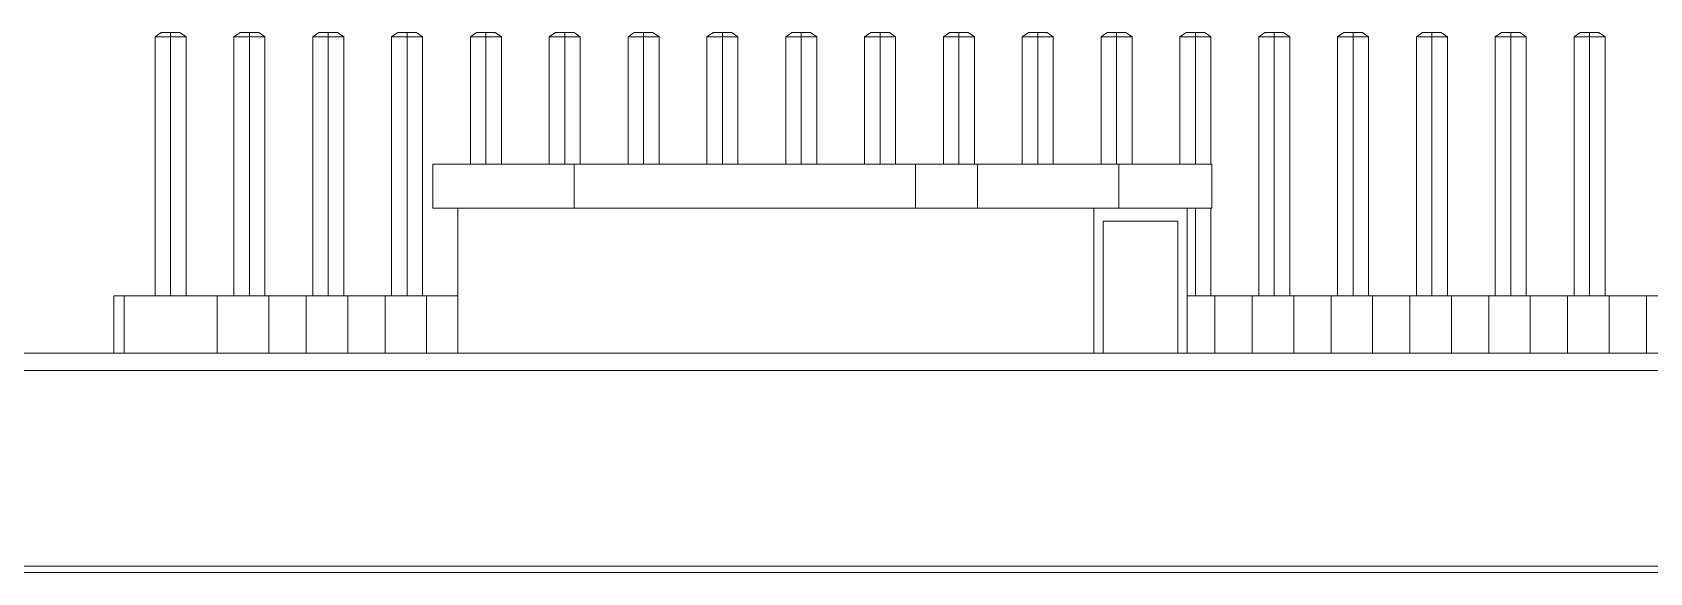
# Model space of a CAD drawing. Header units: millimetres. Extents: x -489 to 1607, y 116 to 1738.
# Drawn here: x 331.53 to 368.37, y 1539.62 to 1551.92 of the extents above; entities that cross this region are included whole.
import ezdxf

# ---------------------------------------------------------------- set-up
doc = ezdxf.new("R2010")
doc.units = ezdxf.units.MM

msp = doc.modelspace()

# ---------------------------------------------------------------- linework, layer by layer
at = {"color": 7, "linetype": 'Continuous', "lineweight": 15}
for p, q in [((334.464, 1551.924), (334.323, 1551.824)), ((334.676, 1551.824), (334.323, 1551.824)), ((334.323, 1551.824), (334.323, 1545.924)), ((334.676, 1551.924), (334.464, 1551.924)), ((334.676, 1551.824), (334.676, 1551.924)), ((334.889, 1551.924), (334.676, 1551.924)), ((334.676, 1545.924), (334.676, 1551.824)), ((335.03, 1551.824), (334.676, 1551.824)), ((335.03, 1551.824), (334.889, 1551.924)), ((335.03, 1545.924), (335.03, 1551.824)), ((336.26, 1551.924), (336.119, 1551.824)), ((336.119, 1551.824), (336.119, 1545.924)), ((336.472, 1551.824), (336.119, 1551.824)), ((336.472, 1551.924), (336.26, 1551.924)), ((336.472, 1551.824), (336.472, 1551.924)), ((336.685, 1551.924), (336.472, 1551.924)), ((336.472, 1545.924), (336.472, 1551.824)), ((336.826, 1551.824), (336.472, 1551.824)), ((336.826, 1551.824), (336.685, 1551.924)), ((336.826, 1545.924), (336.826, 1551.824)), ((338.056, 1551.924), (337.915, 1551.824)), ((338.268, 1551.824), (337.915, 1551.824)), ((337.915, 1551.824), (337.915, 1545.924)), ((338.268, 1551.924), (338.056, 1551.924)), ((338.268, 1551.824), (338.268, 1551.924)), ((338.481, 1551.924), (338.268, 1551.924)), ((338.268, 1545.924), (338.268, 1551.824)), ((338.622, 1551.824), (338.268, 1551.824)), ((338.622, 1551.824), (338.481, 1551.924)), ((338.622, 1545.924), (338.622, 1551.824)), ((339.852, 1551.924), (339.711, 1551.824)), ((340.065, 1551.824), (339.711, 1551.824)), ((339.711, 1551.824), (339.711, 1545.924)), ((340.065, 1551.924), (339.852, 1551.924)), ((340.065, 1551.824), (340.065, 1551.924)), ((340.277, 1551.924), (340.065, 1551.924)), ((340.418, 1551.824), (340.065, 1551.824)), ((340.065, 1545.924), (340.065, 1551.824)), ((340.418, 1551.824), (340.277, 1551.924)), ((340.418, 1545.924), (340.418, 1551.824)), ((341.648, 1551.924), (341.507, 1551.824)), ((341.861, 1551.824), (341.507, 1551.824)), ((341.507, 1551.824), (341.507, 1548.924)), ((341.861, 1551.924), (341.648, 1551.924)), ((341.861, 1551.824), (341.861, 1551.924)), ((342.073, 1551.924), (341.861, 1551.924)), ((341.861, 1548.924), (341.861, 1551.824)), ((342.214, 1551.824), (341.861, 1551.824)), ((342.214, 1551.824), (342.073, 1551.924)), ((342.214, 1548.924), (342.214, 1551.824)), ((343.445, 1551.924), (343.303, 1551.824)), ((343.303, 1551.824), (343.303, 1548.924)), ((343.657, 1551.824), (343.303, 1551.824)), ((343.657, 1551.924), (343.445, 1551.924)), ((343.657, 1551.824), (343.657, 1551.924)), ((343.869, 1551.924), (343.657, 1551.924)), ((343.657, 1548.924), (343.657, 1551.824)), ((344.01, 1551.824), (343.657, 1551.824)), ((344.01, 1551.824), (343.869, 1551.924)), ((344.01, 1548.924), (344.01, 1551.824)), ((345.241, 1551.924), (345.099, 1551.824)), ((345.453, 1551.824), (345.099, 1551.824)), ((345.099, 1551.824), (345.099, 1548.924)), ((345.453, 1551.924), (345.241, 1551.924)), ((345.453, 1551.824), (345.453, 1551.924)), ((345.665, 1551.924), (345.453, 1551.924)), ((345.806, 1551.824), (345.453, 1551.824)), ((345.453, 1548.924), (345.453, 1551.824)), ((345.806, 1551.824), (345.665, 1551.924)), ((345.806, 1548.924), (345.806, 1551.824)), ((347.037, 1551.924), (346.895, 1551.824)), ((346.895, 1551.824), (346.895, 1548.924)), ((347.249, 1551.824), (346.895, 1551.824)), ((347.249, 1551.924), (347.037, 1551.924)), ((347.249, 1551.824), (347.249, 1551.924)), ((347.461, 1551.924), (347.249, 1551.924)), ((347.249, 1548.924), (347.249, 1551.824)), ((347.602, 1551.824), (347.249, 1551.824)), ((347.602, 1551.824), (347.461, 1551.924)), ((347.602, 1548.924), (347.602, 1551.824)), ((348.833, 1551.924), (348.691, 1551.824)), ((349.045, 1551.824), (348.691, 1551.824)), ((348.691, 1551.824), (348.691, 1548.924)), ((349.045, 1551.924), (348.833, 1551.924)), ((349.045, 1551.824), (349.045, 1551.924)), ((349.257, 1551.924), (349.045, 1551.924)), ((349.045, 1548.924), (349.045, 1551.824)), ((349.398, 1551.824), (349.045, 1551.824)), ((349.398, 1551.824), (349.257, 1551.924)), ((349.398, 1548.924), (349.398, 1551.824)), ((350.629, 1551.924), (350.487, 1551.824)), ((350.487, 1551.824), (350.487, 1548.924)), ((350.841, 1551.824), (350.487, 1551.824)), ((350.841, 1551.924), (350.629, 1551.924)), ((350.841, 1551.824), (350.841, 1551.924)), ((351.053, 1551.924), (350.841, 1551.924)), ((351.194, 1551.824), (350.841, 1551.824)), ((350.841, 1548.924), (350.841, 1551.824)), ((351.194, 1551.824), (351.053, 1551.924)), ((351.194, 1548.924), (351.194, 1551.824)), ((352.425, 1551.924), (352.283, 1551.824)), ((352.637, 1551.824), (352.283, 1551.824)), ((352.283, 1551.824), (352.283, 1548.924)), ((352.637, 1551.924), (352.425, 1551.924)), ((352.637, 1551.824), (352.637, 1551.924)), ((352.849, 1551.924), (352.637, 1551.924)), ((352.637, 1548.924), (352.637, 1551.824)), ((352.99, 1551.824), (352.637, 1551.824)), ((352.99, 1551.824), (352.849, 1551.924)), ((352.99, 1548.924), (352.99, 1551.824)), ((354.221, 1551.924), (354.079, 1551.824)), ((354.433, 1551.824), (354.079, 1551.824)), ((354.079, 1551.824), (354.079, 1548.924)), ((354.433, 1551.924), (354.221, 1551.924)), ((354.433, 1551.824), (354.433, 1551.924)), ((354.645, 1551.924), (354.433, 1551.924)), ((354.787, 1551.824), (354.433, 1551.824)), ((354.433, 1548.924), (354.433, 1551.824)), ((354.787, 1551.824), (354.645, 1551.924)), ((354.787, 1548.924), (354.787, 1551.824)), ((356.017, 1551.924), (355.875, 1551.824)), ((355.875, 1551.824), (355.875, 1548.924)), ((356.229, 1551.824), (355.875, 1551.824)), ((356.229, 1551.924), (356.017, 1551.924)), ((356.229, 1551.824), (356.229, 1551.924)), ((356.441, 1551.924), (356.229, 1551.924)), ((356.583, 1551.824), (356.229, 1551.824)), ((356.229, 1548.924), (356.229, 1551.824)), ((356.583, 1551.824), (356.441, 1551.924)), ((356.583, 1548.924), (356.583, 1551.824)), ((357.813, 1551.924), (357.672, 1551.824)), ((358.025, 1551.824), (357.672, 1551.824)), ((357.672, 1551.824), (357.672, 1548.924)), ((358.025, 1551.924), (357.813, 1551.924)), ((358.025, 1551.824), (358.025, 1551.924)), ((358.237, 1551.924), (358.025, 1551.924)), ((358.025, 1548.924), (358.025, 1551.824)), ((358.379, 1551.824), (358.025, 1551.824)), ((358.379, 1551.824), (358.237, 1551.924)), ((358.379, 1548.924), (358.379, 1551.824)), ((359.609, 1551.924), (359.468, 1551.824)), ((359.468, 1551.824), (359.468, 1545.924)), ((359.821, 1551.824), (359.468, 1551.824)), ((359.821, 1551.924), (359.609, 1551.924)), ((359.821, 1551.824), (359.821, 1551.924)), ((360.033, 1551.924), (359.821, 1551.924)), ((360.175, 1551.824), (359.821, 1551.824)), ((359.821, 1545.924), (359.821, 1551.824)), ((360.175, 1551.824), (360.033, 1551.924)), ((360.175, 1545.924), (360.175, 1551.824)), ((361.405, 1551.924), (361.264, 1551.824)), ((361.264, 1551.824), (361.264, 1545.924)), ((361.617, 1551.824), (361.264, 1551.824)), ((361.617, 1551.924), (361.405, 1551.924)), ((361.617, 1551.824), (361.617, 1551.924)), ((361.829, 1551.924), (361.617, 1551.924)), ((361.617, 1545.924), (361.617, 1551.824)), ((361.971, 1551.824), (361.617, 1551.824)), ((361.971, 1551.824), (361.829, 1551.924)), ((361.971, 1545.924), (361.971, 1551.824)), ((363.201, 1551.924), (363.06, 1551.824)), ((363.06, 1551.824), (363.06, 1545.924)), ((363.413, 1551.824), (363.06, 1551.824)), ((363.413, 1551.924), (363.201, 1551.924)), ((363.413, 1551.824), (363.413, 1551.924)), ((363.625, 1551.924), (363.413, 1551.924)), ((363.767, 1551.824), (363.413, 1551.824)), ((363.413, 1545.924), (363.413, 1551.824)), ((363.767, 1551.824), (363.625, 1551.924)), ((363.767, 1545.924), (363.767, 1551.824)), ((364.997, 1551.924), (364.856, 1551.824)), ((365.209, 1551.824), (364.856, 1551.824)), ((364.856, 1551.824), (364.856, 1545.924)), ((365.209, 1551.924), (364.997, 1551.924)), ((365.209, 1551.824), (365.209, 1551.924)), ((365.421, 1551.924), (365.209, 1551.924)), ((365.563, 1551.824), (365.209, 1551.824)), ((365.209, 1545.924), (365.209, 1551.824)), ((365.563, 1551.824), (365.421, 1551.924)), ((365.563, 1545.924), (365.563, 1551.824)), ((366.793, 1551.924), (366.652, 1551.824)), ((366.652, 1551.824), (366.652, 1545.924)), ((367.005, 1551.824), (366.652, 1551.824)), ((367.005, 1551.924), (366.793, 1551.924)), ((367.005, 1551.824), (367.005, 1551.924)), ((367.217, 1551.924), (367.005, 1551.924)), ((367.005, 1545.924), (367.005, 1551.824)), ((367.359, 1551.824), (367.005, 1551.824)), ((367.359, 1551.824), (367.217, 1551.924)), ((367.359, 1545.924), (367.359, 1551.824)), ((340.651, 1547.924), (340.651, 1548.924)), ((343.869, 1548.924), (340.651, 1548.924)), ((343.869, 1548.924), (343.869, 1547.924)), ((351.647, 1548.924), (343.869, 1548.924)), ((351.647, 1547.924), (351.647, 1548.924)), ((353.061, 1548.924), (351.647, 1548.924)), ((353.061, 1547.924), (353.061, 1548.924)), ((356.279, 1548.924), (353.061, 1548.924)), ((356.279, 1547.924), (356.279, 1548.924)), ((358.4, 1548.924), (356.279, 1548.924)), ((358.4, 1547.924), (358.4, 1548.924)), ((343.869, 1547.924), (340.651, 1547.924)), ((341.217, 1544.624), (341.217, 1547.924)), ((341.217, 1547.924), (343.869, 1547.924)), ((351.647, 1547.924), (343.869, 1547.924)), ((353.061, 1547.924), (351.647, 1547.924)), ((356.279, 1547.924), (353.061, 1547.924)), ((353.061, 1547.924), (355.713, 1547.924)), ((355.713, 1547.924), (355.713, 1544.624)), ((358.4, 1547.924), (356.279, 1547.924)), ((357.834, 1547.924), (357.834, 1544.624)), ((358.025, 1545.924), (358.025, 1547.924)), ((358.379, 1545.924), (358.379, 1547.924)), ((355.925, 1547.624), (357.622, 1547.624)), ((355.925, 1544.624), (355.925, 1547.624)), ((357.622, 1547.624), (357.622, 1544.624)), ((333.382, 1545.924), (333.382, 1544.624)), ((333.616, 1545.924), (333.382, 1545.924)), ((333.616, 1545.924), (333.616, 1544.624)), ((333.616, 1545.924), (335.737, 1545.924)), ((335.737, 1544.624), (335.737, 1545.924)), ((336.918, 1545.924), (335.737, 1545.924)), ((336.918, 1544.624), (336.918, 1545.924)), ((337.766, 1545.924), (336.918, 1545.924)), ((337.766, 1544.624), (337.766, 1545.924)), ((338.714, 1545.924), (337.766, 1545.924)), ((338.714, 1544.624), (338.714, 1545.924)), ((339.562, 1545.924), (338.714, 1545.924)), ((339.562, 1544.624), (339.562, 1545.924)), ((340.51, 1545.924), (339.562, 1545.924)), ((340.51, 1544.624), (340.51, 1545.924)), ((341.217, 1545.924), (340.51, 1545.924)), ((358.471, 1545.924), (357.834, 1545.924)), ((358.471, 1545.924), (358.471, 1544.624)), ((359.319, 1545.924), (358.471, 1545.924)), ((359.319, 1545.924), (359.319, 1544.624)), ((360.267, 1545.924), (359.319, 1545.924)), ((360.267, 1545.924), (360.267, 1544.624)), ((361.115, 1545.924), (360.267, 1545.924)), ((361.115, 1545.924), (361.115, 1544.624)), ((362.063, 1545.924), (361.115, 1545.924)), ((362.063, 1545.924), (362.063, 1544.624)), ((362.911, 1545.924), (362.063, 1545.924)), ((362.911, 1545.924), (362.911, 1544.624)), ((363.859, 1545.924), (362.911, 1545.924)), ((363.859, 1545.924), (363.859, 1544.624)), ((364.707, 1545.924), (363.859, 1545.924)), ((364.707, 1545.924), (364.707, 1544.624)), ((365.655, 1545.924), (364.707, 1545.924)), ((365.655, 1545.924), (365.655, 1544.624)), ((366.503, 1545.924), (365.655, 1545.924)), ((366.503, 1545.924), (366.503, 1544.624)), ((367.451, 1545.924), (366.503, 1545.924)), ((367.451, 1545.924), (367.451, 1544.624)), ((368.299, 1545.924), (367.451, 1545.924)), ((368.299, 1545.924), (368.299, 1544.624)), ((369.247, 1545.924), (368.299, 1545.924)), ((275.03, 1544.624), (470.03, 1544.624)), ((470.03, 1544.224), (275.03, 1544.224)), ((465.645, 1539.624), (250.684, 1539.624)), ((275.03, 1539.774), (470.03, 1539.774))]:
    msp.add_line(p, q, dxfattribs=at)

doc.saveas('drawing.dxf')
